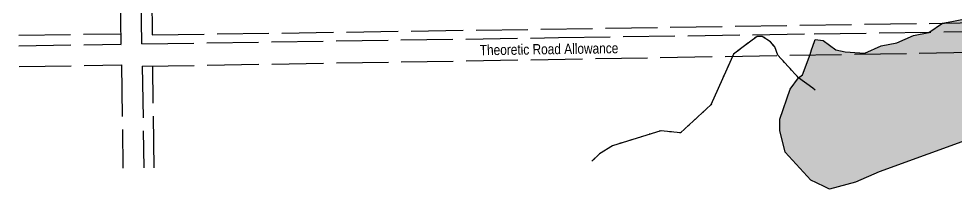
# Model space of a CAD drawing. Extents: x 560272 to 568164, y 6204780 to 6214217.
# Drawn here: x 561575 to 562480, y 6207994 to 6208160 of the extents above; entities that cross this region are included whole.
import ezdxf
from ezdxf.enums import TextEntityAlignment as Align

# ---------------------------------------------------------------- set-up
doc = ezdxf.new("R2010")
doc.units = 0
doc.header["$LTSCALE"] = 5
doc.linetypes.add('foc-UNSURVEYED', pattern=[12.5, 10, -2.5])
doc.linetypes.add('foc-WHEELTRACKS', pattern=[2, 0.4, -1.6])
for name, color, linetype in [('L-ROAD-T', 7, 'Continuous'), ('L-USEC', 7, 'foc-UNSURVEYED'), ('T-WATER', 160, 'Continuous'), ('T-WATER-H', 133, 'Continuous'), ('T-WATER-P3', 160, 'foc-WHEELTRACKS')]:
    doc.layers.add(name, color=color, linetype=linetype)
doc.styles.add('80L', font='ARIALN.TTF', dxfattribs={"height": 10})
doc.styles.add('foc-LtypeFont', font='ARIALN.TTF', dxfattribs={"height": 7.35})
doc.linetypes.add('foc-TOPO-flowdirection-NOLINE', pattern='A,0,[">",foc-LtypeFont,S=0.3,R=0,X=0,Y=-0.945],-20,[">",foc-LtypeFont,S=0.3,R=0,X=0,Y=-0.945],0', length=20)

msp = doc.modelspace()

# ---------------------------------------------------------------- hatches: boundary and pattern name
at = {"layer": 'T-WATER-H'}
h = msp.add_hatch(color=256, dxfattribs=at)
h.dxf.hatch_style = 1
h.paths.add_polyline_path([(562343.377, 6208137.554), (562343.978, 6208139.359), (562351.971, 6208138.36), (562363.959, 6208129.369), (562372.951, 6208127.371), (562391.933, 6208126.372), (562407.917, 6208133.365), (562422.903, 6208136.363), (562438.888, 6208143.356), (562453.873, 6208146.354), (562466.861, 6208155.345), (562476.133, 6208157.031), (562488.84, 6208159.342), (562498.087, 6208157.36), (562516.813, 6208153.348), (562534.796, 6208152.349), (562540.79, 6208149.352), (562542.788, 6208140.361), (562540.279, 6208127.813), (562538.792, 6208120.38), (562542.788, 6208111.389), (562546.784, 6208108.392), (562559.772, 6208104.396), (562583.749, 6208101.399), (562599.734, 6208101.399), (562624.71, 6208107.394), (562615.718, 6208095.405), (562550.78, 6208070.429), (562515.814, 6208051.446), (562499.695, 6208045.585), (562405.919, 6208011.483), (562382.941, 6208001.493), (562357.965, 6207994.499), (562353.356, 6207996.804), (562345.356, 6208000.804), (562339.982, 6208003.49), (562315.006, 6208030.464), (562310.011, 6208051.443), (562310.011, 6208062.432), (562320.001, 6208091.405), (562327.994, 6208102.394), (562331.99, 6208105.391), (562339.125, 6208124.799), (562340.71, 6208129.554)])

# ---------------------------------------------------------------- linework, layer by layer
at = {"layer": 'L-USEC', "flags": 128}
for points in [[(561674.304, 6208134.957), (561662.796, 6208939.248)], [(561694.409, 6208135.259), (561682.902, 6208939.535)], [(561692.955, 6208939.699), (561704.341, 6208143.865)], [(561704.341, 6208143.865), (562498.69, 6208155.762)], [(561575.492, 6208143.532), (561674.16, 6208145.01)], [(561674.77, 6208143.422), (561674.79, 6208143.423)], [(562096.299, 6208141.271), (562343.26, 6208144.965)], [(562343.258, 6208144.965), (562498.21, 6208147.297)], [(561575.665, 6208133.48), (561674.304, 6208134.957)], [(561674.92, 6208133.365), (561674.934, 6208133.365)], [(561694.409, 6208135.259), (562096.299, 6208141.271)], [(561694.72, 6208113.541), (562498.512, 6208127.192)], [(561576.009, 6208113.376), (561674.592, 6208114.852)], [(561674.592, 6208114.852), (561676.022, 6208014.908)], [(561694.72, 6208113.541), (561696.128, 6208015.209)], [(561706.18, 6208015.36), (561704.772, 6208113.712)]]:
    msp.add_lwpolyline(points, dxfattribs=at)
at = {"layer": 'T-WATER', "flags": 128}
msp.add_lwpolyline([(562499.695, 6208045.585), (562405.919, 6208011.483), (562382.941, 6208001.493), (562357.965, 6207994.499), (562353.356, 6207996.804), (562345.356, 6208000.804), (562339.982, 6208003.49), (562315.006, 6208030.464), (562310.011, 6208051.443), (562310.011, 6208062.432), (562320.001, 6208091.405), (562327.994, 6208102.394), (562331.99, 6208105.391), (562339.125, 6208124.799), (562340.71, 6208129.554), (562343.377, 6208137.554), (562343.377, 6208137.554), (562343.978, 6208139.359), (562351.971, 6208138.36), (562363.959, 6208129.369), (562372.951, 6208127.371), (562391.933, 6208126.372), (562407.917, 6208133.365), (562422.903, 6208136.363), (562438.888, 6208143.356), (562453.873, 6208146.354), (562466.861, 6208155.345), (562476.133, 6208157.031), (562488.84, 6208159.342)], dxfattribs=at)
at = {"layer": 'T-WATER-P3', "flags": 128}
msp.add_lwpolyline([(562327.994, 6208102.394), (562308.013, 6208124.373), (562305.016, 6208132.365), (562301.02, 6208137.36), (562293.027, 6208142.355), (562288.032, 6208142.355), (562273.284, 6208131.328), (562265.284, 6208125.346), (562261.721, 6208117.345), (562243.377, 6208076.157), (562214.182, 6208049.068), (562195.13, 6208051.172), (562148.502, 6208036.674), (562136.037, 6208028.845), (562128.674, 6208021.687)], dxfattribs=at)
at = {"layer": 'T-WATER-P3', "linetype": 'foc-TOPO-flowdirection-NOLINE', "flags": 128}
msp.add_lwpolyline([(562344.058, 6208090.501), (562341.98, 6208092.404), (562327.994, 6208102.394), (562308.013, 6208124.373), (562305.016, 6208132.365), (562301.02, 6208137.36), (562293.027, 6208142.355), (562288.032, 6208142.355), (562273.284, 6208131.328), (562265.284, 6208125.346), (562261.721, 6208117.345), (562243.377, 6208076.157), (562214.182, 6208049.068), (562195.13, 6208051.172), (562148.502, 6208036.674), (562136.037, 6208028.845), (562128.674, 6208021.687)], dxfattribs=at)

# ---------------------------------------------------------------- texts
at = {"layer": 'L-ROAD-T', "style": '80L'}
msp.add_text('Theoretic Road Allowance', height=10, rotation=0.858057, dxfattribs=at).set_placement((562087.247, 6208130.182), align=Align.MIDDLE_CENTER)

doc.saveas('drawing.dxf')
